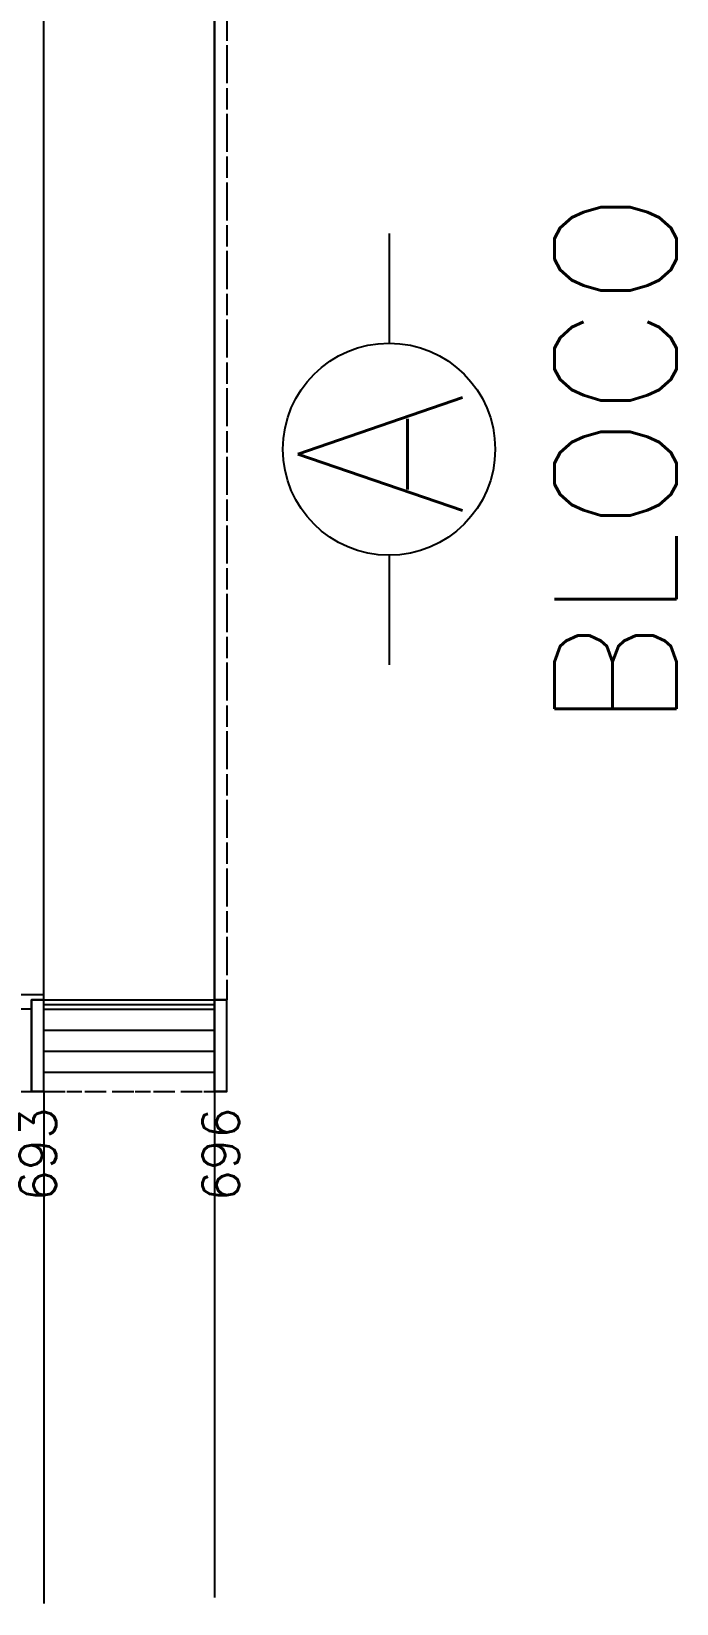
# Model space of a CAD drawing. Header units: millimetres. Extents: x 2308 to 2568, y 1142 to 1238.
# Drawn here: x 2549.43 to 2560, y 1146.1 to 1171.89 of the extents above; entities that cross this region are included whole.
import ezdxf

# ---------------------------------------------------------------- set-up
doc = ezdxf.new("R2010")
doc.units = ezdxf.units.MM
doc.linetypes.add('HIDDEN', pattern=[0.375, 0.25, -0.125])
doc.linetypes.add('HIDDEN2', pattern=[0.1875, 0.125, -0.0625])
for name, color, linetype in [('AR-COB-PRJ', 1, 'HIDDEN'), ('AR-EST-CNC', 3, 'Continuous'), ('AR-EST-CNC-IDE', 2, 'Continuous'), ('AR-PIS', 1, 'Continuous'), ('AR-PIS-DSN', 1, 'Continuous'), ('ESQ', 1, 'Continuous'), ('ESTR', 3, 'Continuous'), ('PISO', 1, 'Continuous'), ('PROJ', 1, 'HIDDEN2'), ('TXT-IDENTIFICAÇÃO', 4, 'Continuous')]:
    doc.layers.add(name, color=color, linetype=linetype)
doc.styles.add('LEGENDA', font='romans.shx', dxfattribs={"height": 0.2})
doc.styles.add('NOPILAR', font='simplex.shx', dxfattribs={"height": 0.6})

# ---------------------------------------------------------------- blocks, each defined once
blk = doc.blocks.new('PILAR-SLN')
blk.add_lwpolyline([(0.197, -72.501), (0.197, -74.001), (-0.003, -74.001), (-0.003, -72.501)], close=True)

msp = doc.modelspace()

# ---------------------------------------------------------------- linework, layer by layer
at = {"layer": 'AR-COB-PRJ'}
for p, q in [((2552.631, 1184.037), (2552.631, 1156.005)), ((2546.631, 1154.505), (2549.431, 1154.505)), ((2549.631, 1154.505), (2552.431, 1154.505))]:
    msp.add_line(p, q, dxfattribs=at)
at = {"layer": 'AR-EST-CNC'}
for points in [[(2549.431, 1156.005), (2549.431, 1154.505), (2549.631, 1154.505), (2549.631, 1156.005), (2549.431, 1156.005)], [(2549.431, 1156.005), (2549.431, 1154.505), (2549.631, 1154.505), (2549.631, 1156.005), (2549.431, 1156.005)], [(2552.431, 1156.005), (2552.431, 1154.505), (2552.631, 1154.505), (2552.631, 1156.005), (2552.431, 1156.005)], [(2552.431, 1156.005), (2552.431, 1154.505), (2552.631, 1154.505), (2552.631, 1156.005), (2552.431, 1156.005)]]:
    msp.add_lwpolyline(points, dxfattribs=at)
at = {"layer": 'AR-PIS'}
for p, q in [((2549.631, 1156.085), (2549.631, 1173.253)), ((2549.631, 1156.085), (2549.631, 1173.253)), ((2549.431, 1155.855), (2546.631, 1155.855)), ((2549.631, 1155.855), (2552.431, 1155.855)), ((2549.631, 1155.51), (2552.431, 1155.51)), ((2549.631, 1155.165), (2552.431, 1155.165)), ((2549.631, 1154.82), (2552.431, 1154.82))]:
    msp.add_line(p, q, dxfattribs=at)
msp.add_lwpolyline([(2549.631, 1156.005), (2549.631, 1156.085), (2546.631, 1156.085)], dxfattribs=at)
at = {"layer": 'AR-PIS-DSN'}
msp.add_lwpolyline([(2552.431, 1156.005), (2552.431, 1184.037)], dxfattribs=at)
at = {"layer": 'ESQ'}
for p, q in [((2549.629, 1156.005), (2552.429, 1156.005)), ((2549.629, 1155.93), (2552.429, 1155.93)), ((2549.629, 1155.855), (2552.429, 1155.855))]:
    msp.add_line(p, q, dxfattribs=at)
at = {"layer": 'PISO'}
for p, q in [((2552.429, 1184.009), (2552.429, 1156.005)), ((2549.629, 1156.005), (2549.629, 1172.662)), ((2549.629, 1154.505), (2549.629, 1146.105)), ((2552.429, 1154.505), (2552.429, 1146.206))]:
    msp.add_line(p, q, dxfattribs=at)
at = {"layer": 'PROJ'}
for p, q in [((2552.629, 1184.009), (2552.629, 1156.005)), ((2549.629, 1154.505), (2552.429, 1154.505))]:
    msp.add_line(p, q, dxfattribs=at)
at = {"layer": 'TXT-IDENTIFICAÇÃO', "color": 2}
for p, q in [((2555.29, 1168.572), (2555.29, 1166.775)), ((2555.29, 1163.297), (2555.29, 1161.5))]:
    msp.add_line(p, q, dxfattribs=at)
at = {"layer": 'TXT-IDENTIFICAÇÃO', "color": 3}
msp.add_circle((2555.29, 1165.036), 1.739, dxfattribs=at)

# ---------------------------------------------------------------- block references
at = {"layer": 'ESTR'}
for p in [(2549.431, 1228.506), (2552.431, 1228.506)]:
    msp.add_blockref('PILAR-SLN', p, dxfattribs=at)

# ---------------------------------------------------------------- texts
at = {"layer": 'AR-EST-CNC-IDE', "style": 'NOPILAR'}
for s, p in [('693', (2549.832, 1152.698)), ('696', (2552.832, 1152.698))]:
    msp.add_text(s, height=0.6, rotation=90, dxfattribs=at).set_placement(p)
at = {"layer": 'TXT-IDENTIFICAÇÃO', "color": 4, "style": 'LEGENDA'}
for s, height, p in [('BLOCO ', 2, (2560.001, 1160.436)), ('A', 2.7, (2556.494, 1163.914))]:
    msp.add_text(s, height=height, rotation=90, dxfattribs=at).set_placement(p)

doc.saveas('drawing.dxf')
